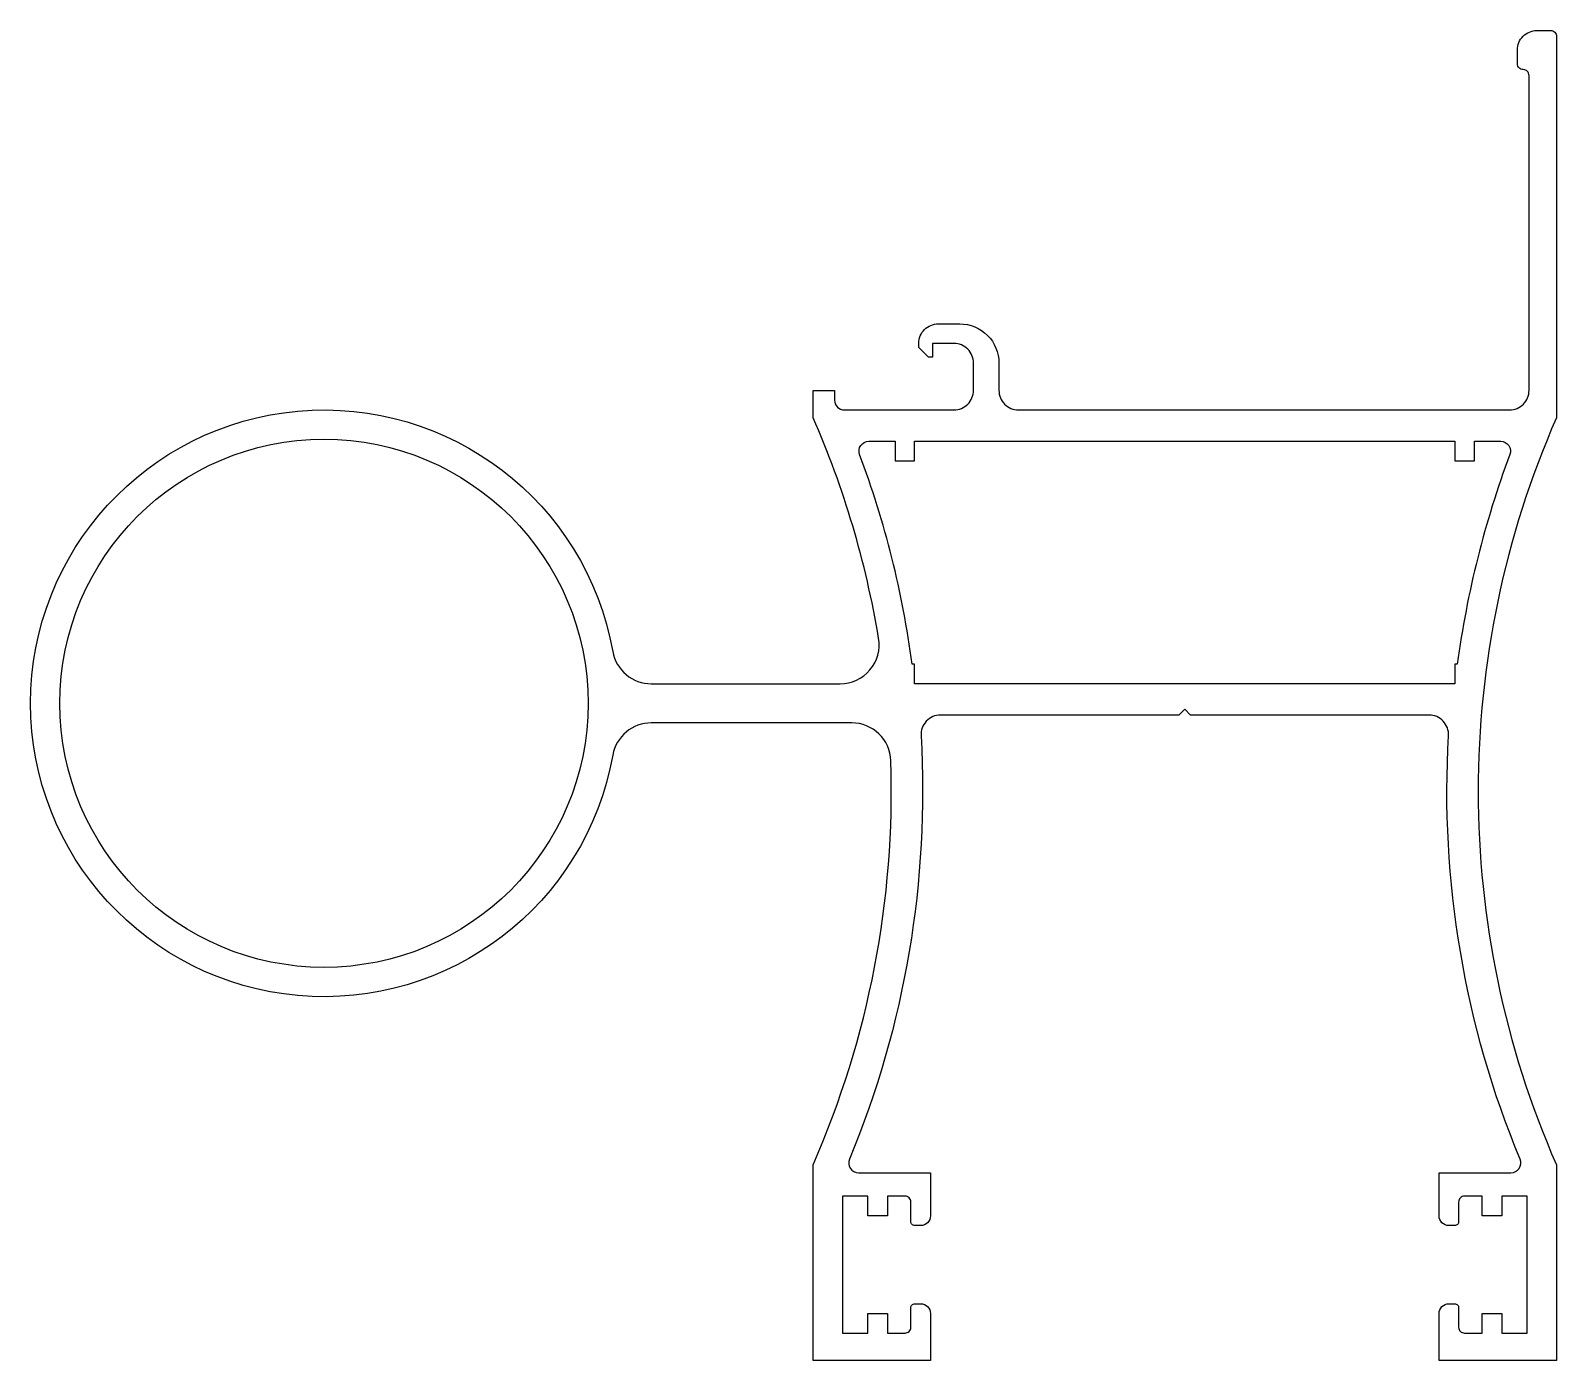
# Model space of a CAD drawing. Extents: x 827.7 to 905.7, y -605.5 to -537.5.
import ezdxf

# ---------------------------------------------------------------- set-up
doc = ezdxf.new("R2010")
doc.units = 0
doc.header["$LTSCALE"] = 15
doc.layers.get('0').update_dxf_attribs({"linetype": 'CONTINUOUS'})

msp = doc.modelspace()

# ---------------------------------------------------------------- linework, layer by layer
for points in [[(869.696, -572.92), (859.453, -572.92, 0.363159), (857.485, -574.567, -11.2444), (857.485, -569.273, 0.363159), (859.453, -570.92), (869.1, -570.92, 0.46345), (871.072, -568.591, 0.062005), (867.72, -557.315), (867.72, -555.92), (868.82, -555.92), (868.82, -556.42, 0.414214), (869.32, -556.92), (874.92, -556.92, 0.414214), (875.92, -555.92), (875.92, -554.52, 0.414214), (874.92, -553.52), (873.82, -553.52), (873.82, -554.22), (873.62, -554.22), (873.12, -553.72), (873.12, -553.52, -0.414214), (874.12, -552.52), (875.22, -552.52, -0.414214), (877.22, -554.52), (877.22, -555.92, 0.414214), (878.22, -556.92), (903.32, -556.92, 0.414214), (904.32, -555.92), (904.32, -539.82, 0.414272), (904.02, -539.52, -0.414214), (903.72, -539.22), (903.72, -538.52, -0.414214), (904.72, -537.52), (905.42, -537.52, -0.414272), (905.72, -537.82), (905.72, -557.315, 0.2094), (905.72, -595.52), (905.72, -605.52), (899.72, -605.52), (899.72, -603.12, -0.414214), (900.22, -602.62), (900.52, -602.62, -0.414214), (900.72, -602.82), (900.72, -603.82, 0.414214), (901.02, -604.12), (901.92, -604.12), (901.92, -603.12), (902.92, -603.12), (902.92, -604.12), (904.22, -604.12), (904.22, -597.12), (902.92, -597.12), (902.92, -598.12), (901.92, -598.12), (901.92, -597.12), (901.02, -597.12, 0.414214), (900.72, -597.42), (900.72, -598.42, -0.414214), (900.52, -598.62), (900.22, -598.62, -0.414214), (899.72, -598.12), (899.72, -595.92), (903.395, -595.92, 0.53436), (903.857, -595.229, -0.11297), (900.202, -573.577, 0.431229), (899.204, -572.52), (887.02, -572.52), (886.72, -572.22), (886.42, -572.52), (874.236, -572.52, 0.431229), (873.238, -573.577, -0.11297), (869.583, -595.229, 0.53436), (870.045, -595.92), (873.72, -595.92), (873.72, -598.12, -0.414214), (873.22, -598.62), (872.92, -598.62, -0.414214), (872.72, -598.42), (872.72, -597.42, 0.414214), (872.42, -597.12), (871.52, -597.12), (871.52, -598.12), (870.52, -598.12), (870.52, -597.12), (869.22, -597.12), (869.22, -604.12), (870.52, -604.12), (870.52, -603.12), (871.52, -603.12), (871.52, -604.12), (872.42, -604.12, 0.414214), (872.72, -603.82), (872.72, -602.82, -0.414214), (872.92, -602.62), (873.22, -602.62, -0.414214), (873.72, -603.12), (873.72, -605.52), (867.72, -605.52), (867.72, -595.52, 0.111883), (871.694, -574.854, 0.404626)], [(870.101, -559.195, -0.523504), (870.57, -558.52), (871.911, -558.52), (871.911, -559.52), (872.911, -559.52), (872.911, -558.52), (900.529, -558.52), (900.529, -559.52), (901.529, -559.52), (901.529, -558.52), (902.871, -558.52, -0.523504), (903.339, -559.195, 0.05646), (900.652, -569.92), (900.529, -569.92), (900.529, -570.92), (872.911, -570.92), (872.911, -569.92), (872.788, -569.92, 0.05646)]]:
    msp.add_lwpolyline(points, format="xyb", close=True)
msp.add_circle((842.72, -571.92), 13.5)

doc.saveas('drawing.dxf')
